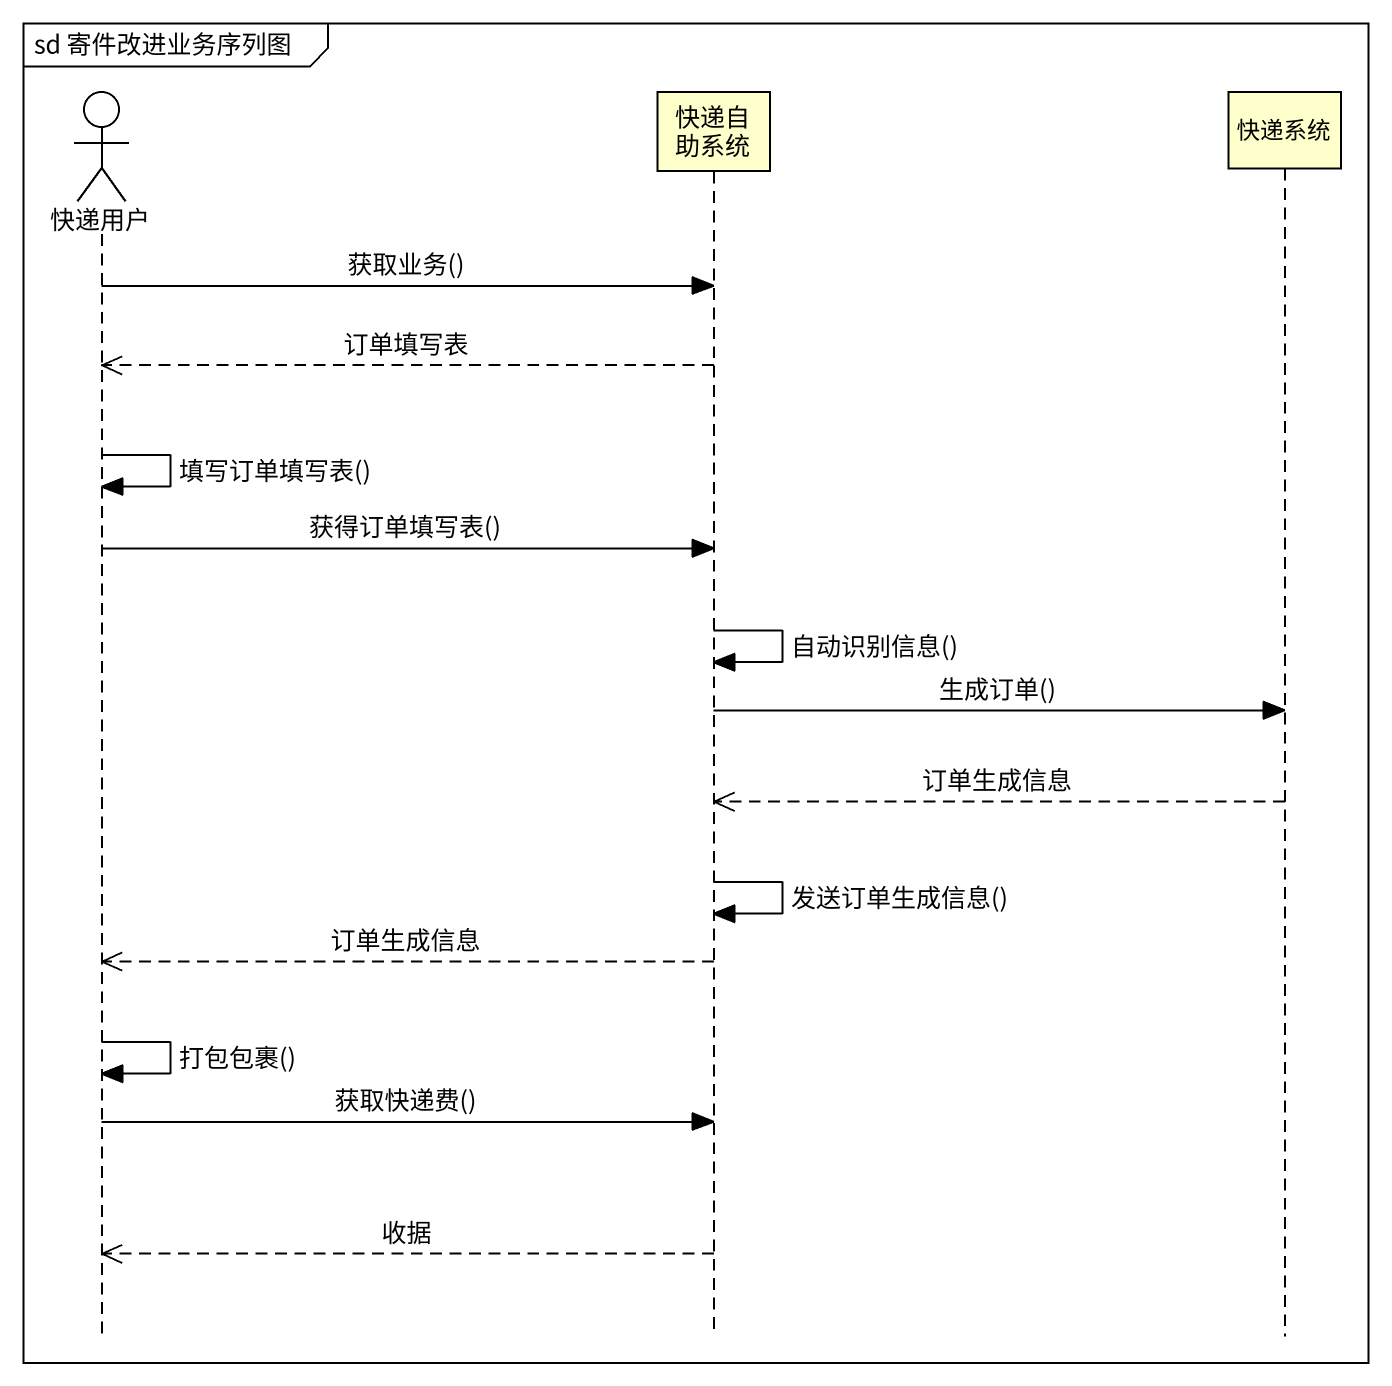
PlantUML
@startuml
mainframe sd 寄件改进业务序列图
hide footbox
actor 快递用户
participant 快递自助系统
participant 快递系统

快递用户 -> 快递自助系统 : 获取业务()
快递自助系统 -->> 快递用户 : 订单填写表
快递用户 -> 快递用户 : 填写订单填写表()
快递用户 -> 快递自助系统 : 获得订单填写表()
快递自助系统 -> 快递自助系统 : 自动识别信息()
快递自助系统 -> 快递系统 : 生成订单()
快递系统 -->> 快递自助系统 : 订单生成信息
快递自助系统 -> 快递自助系统 : 发送订单生成信息()
快递自助系统 -->> 快递用户 : 订单生成信息
快递用户 -> 快递用户 : 打包包裹()
快递用户 -> 快递自助系统 : 获取快递费()
快递自助系统 -->> 快递用户 : 收据
@enduml
